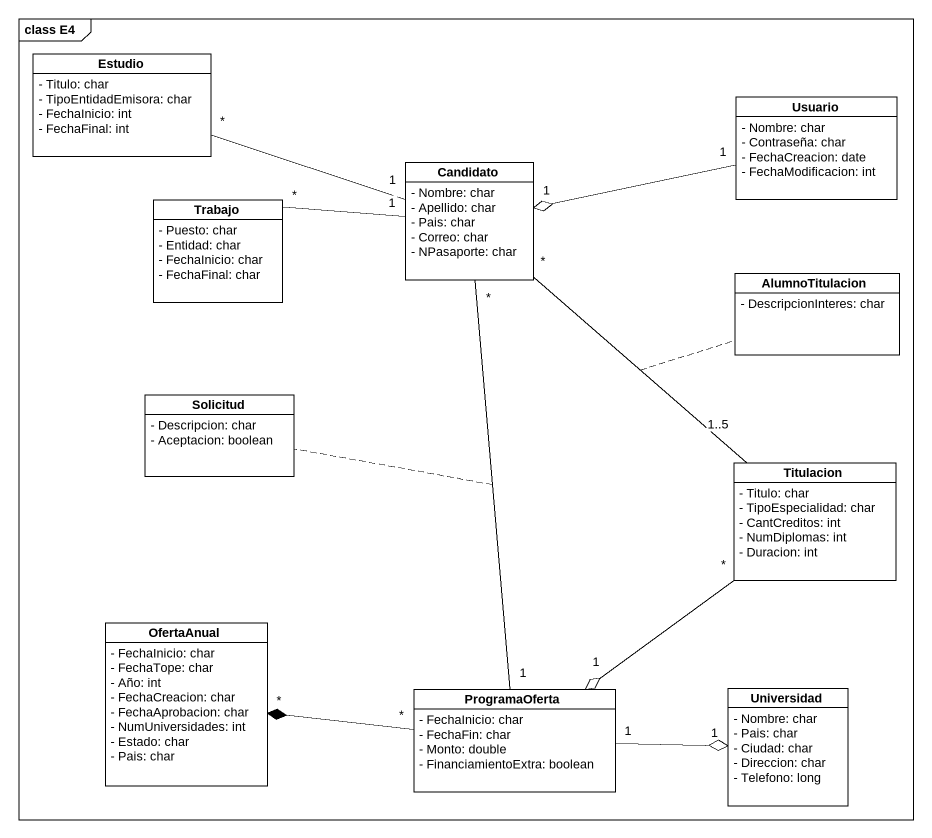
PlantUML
@startuml
mainframe class E4
hide circle
hide empty members
skinparam classAttributeIconSize 0
class Estudio {
  - Titulo: char
  - TipoEntidadEmisora: char
  - FechaInicio: int
  - FechaFinal: int
}
class Usuario {
  - Nombre: char
  - Contraseña: char
  - FechaCreacion: date
  - FechaModificacion: int
}
class Candidato {
  - Nombre: char
  - Apellido: char
  - Pais: char
  - Correo: char
  - NPasaporte: char
}
class Trabajo {
  - Puesto: char
  - Entidad: char
  - FechaInicio: char
  - FechaFinal: char
}
class AlumnoTitulacion {
  - DescripcionInteres: char
}
class Solicitud {
  - Descripcion: char
  - Aceptacion: boolean
}
class Titulacion {
  - Titulo: char
  - TipoEspecialidad: char
  - CantCreditos: int
  - NumDiplomas: int
  - Duracion: int
}
class OfertaAnual {
  - FechaInicio: char
  - FechaTope: char
  - Año: int
  - FechaCreacion: char
  - FechaAprobacion: char
  - NumUniversidades: int
  - Estado: char
  - Pais: char
}
class ProgramaOferta {
  - FechaInicio: char
  - FechaFin: char
  - Monto: double
  - FinanciamientoExtra: boolean
}
class Universidad {
  - Nombre: char
  - Pais: char
  - Ciudad: char
  - Direccion: char
  - Telefono: long
}
Usuario "1" -left-o "1" Candidato
Candidato "1" -left- "*" Estudio
Candidato "1" -left- "*" Trabajo
Candidato "*" -- "1..5" Titulacion
(Candidato, Titulacion) .. AlumnoTitulacion
Candidato "*" -- "1" ProgramaOferta
(Candidato, ProgramaOferta) .. Solicitud
Titulacion "*" --o "1" ProgramaOferta
ProgramaOferta "*" -left-* "*" OfertaAnual
ProgramaOferta "1" -right-o "1" Universidad
@enduml
